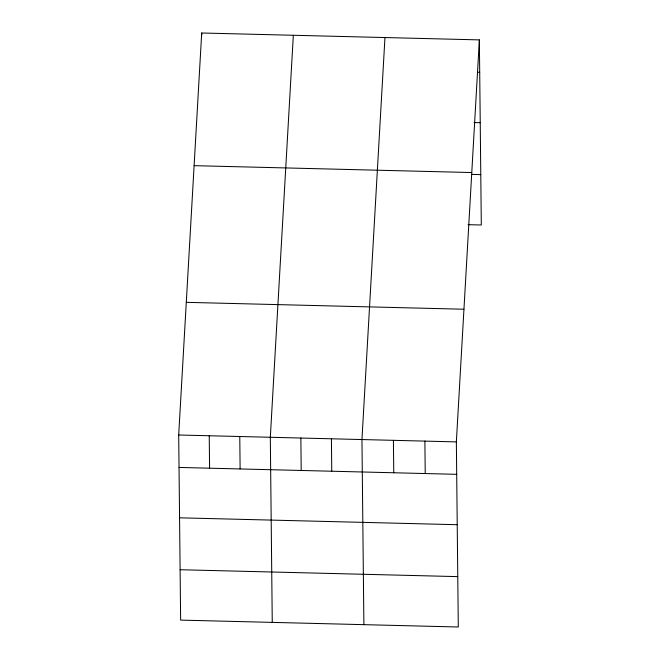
<?xml version="1.0" encoding="UTF-8"?>
<svg xmlns="http://www.w3.org/2000/svg" width="660" height="660" viewBox="0 0 660 660"><rect width="100%" height="100%" fill="white"/><g stroke="black" fill="none" stroke-linecap="round" stroke-linejoin="round"><path stroke-width="0.99" d="M479.366 39.889L456.357 441.895L458.296 627L180.634 620.111L178.695 434.998L201.704 33L479.366 39.889L481.305 225.002L468.113 224.672M293.337 35.277L270.32 437.275L272.258 622.38M384.962 37.546L361.952 439.552L363.891 624.657M477.683 72.278L479.713 72.328M474.144 122.562L480.241 122.71M194.114 165.66L471.776 172.549M471.644 174.388L480.777 174.619M186.285 302.338L463.947 309.235M178.695 434.998L456.357 441.895M179.033 467.437L456.695 474.326M179.561 517.819L457.223 524.708M180.106 569.729L457.768 576.617M424.883 441.111L425.23 473.55M393.418 440.327L393.756 472.766M331.411 438.793L331.749 471.232M300.861 438.034L301.207 470.473M239.778 436.516L240.116 468.955M209.237 435.757L209.575 468.196M201.704 33L201.729 35.029"/></g></svg>
